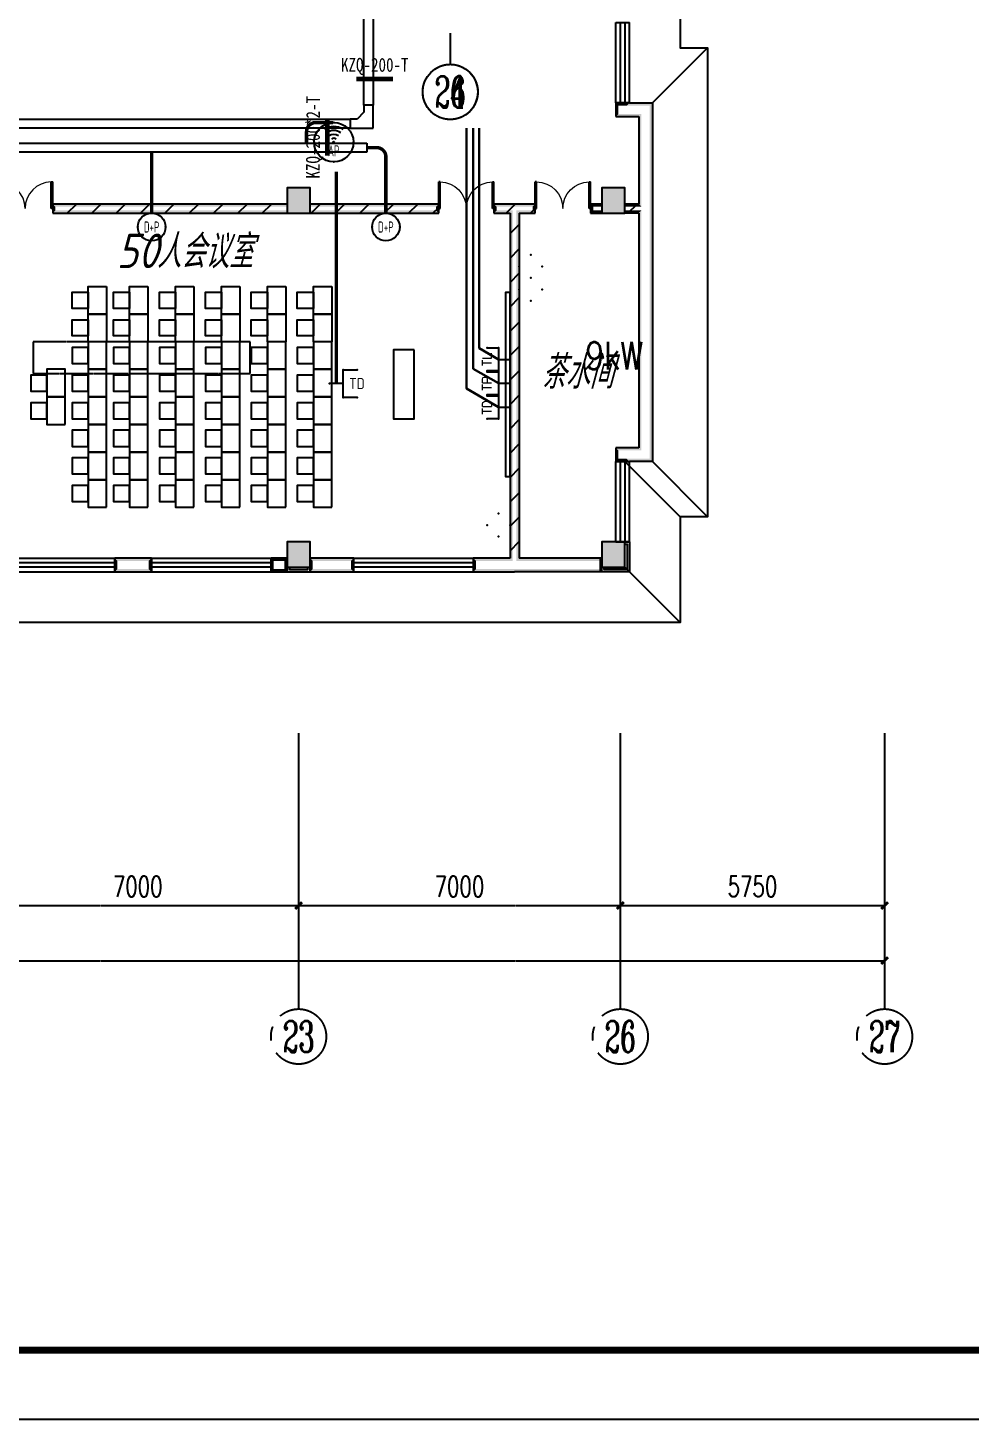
# Model space of a CAD drawing. Extents: x 1241380 to 1952554, y 1012187 to 1766051.
# Drawn here: x 1667024 to 1687527, y 1186195 to 1216453 of the extents above; entities that cross this region are included whole.
import ezdxf
from ezdxf.enums import TextEntityAlignment as Align

# ---------------------------------------------------------------- set-up
doc = ezdxf.new("R2010")
doc.units = 0
doc.linetypes.add('CENTER', pattern=[2, 1.25, -0.25, 0.25, -0.25])
doc.linetypes.add('DASH', pattern=[0.35, 0.25, -0.1])
for name, color, linetype in [('1-建筑底图', 8, 'Continuous'), ('AXIS', 251, 'CENTER'), ('AXIS_TEXT', 7, 'Continuous'), ('BTTK', 7, 'Continuous'), ('CABLETRAY_PDS', 4, 'Continuous'), ('DOTLN', 2, 'DASH'), ('EQUIP-插座', 3, 'Continuous'), ('EQUIP-照明', 3, 'Continuous'), ('EQUIP-通讯', 3, 'Continuous'), ('PUB_HATCH', 8, 'Continuous'), ('PUB_TITLE', 7, 'Continuous'), ('WALL', 2, 'Continuous'), ('WIRE-综合布线', 5, 'Continuous'), ('光纤点位', 3, 'Continuous'), ('内网桥架', 1, 'Continuous'), ('家具', 8, 'Continuous'), ('抗震支吊架', 2, 'Continuous'), ('红机电话', 3, 'Continuous'), ('蓝机电话', 3, 'Continuous')]:
    doc.layers.add(name, color=color, linetype=linetype)
doc.layers.add('D-计算', color=232, linetype='Continuous', plot=False)
doc.layers.add('内网线路', color=1, linetype='Continuous', lineweight=30)
doc.layers.get('EQUIP-插座').off()
doc.styles.add('_TCH_AXIS', font='COMPLEX', dxfattribs={"bigfont": 'GBCBIG'})
doc.styles.add('_TCH_DIM_T3', font='SIMPLEX', dxfattribs={"width": 0.705882, "bigfont": 'GBCBIG'})
doc.styles.add('_TEL_ATTDEF', font='GBENOR', dxfattribs={"width": 0.8, "height": 3, "bigfont": 'GBCBIG'})
doc.styles.add('_TEL_DIM', font='SIMPLEX', dxfattribs={"width": 0.8, "height": 3.5, "bigfont": 'HZTXT'})
doc.styles.add('COMPLEX', font='COMPLEX')
doc.styles.add('HZ(TK)', font='geniso.shx', dxfattribs={"width": 0.9, "bigfont": 'hztxt.shx'})
doc.styles.add('kzcad', font='', dxfattribs={"width": 0.8})
doc.styles.get("Standard").update_dxf_attribs({"font": 'gbeitc.shx', "bigfont": 'gbcbig.shx'})
doc.styles.get('kzcad').set_extended_font_data('SimSun')
doc.linetypes.add('JIEDI', pattern='A,1.25,-0.25,0.25,-0.25,0.625,["/",Standard,S=0.6,R=0,X=0,Y=-0.3],0.625,-0.25,0.25,-0.25', length=4)
doc.dimstyles.new('_TCH_ARCH&&150', dxfattribs={"dimtxt": 446.25, "dimasz": 150, "dimexe": 375, "dimexo": 450, "dimgap": 189.375, "dimtad": 1, "dimdec": 0, "dimzin": 0, "dimdsep": 46, "dimtxsty": '_TCH_DIM_T3', "dimblk": 'ARCHTICK', "dimcen": 0.09, "dimclrt": 7, "dimazin": 2, "dimtfac": 1, "dimtdec": 0, "dimtix": 1, "dimtmove": 2, "dimatfit": 3, "dimfxl": 1, "dimtolj": 1, "dimtzin": 0, "dimarcsym": 0})
pattern_1 = [(45, (-636285.87, -718395.4), (-265.16515, 265.16515), [])]

# ---------------------------------------------------------------- blocks, each defined once
blk = doc.blocks.new('123')
at = {"layer": '家具'}
for points in [[(574240, 809868), (574240, 809518), (573890, 809518), (573890, 809868)], [(574640, 809993), (574640, 809393), (574240, 809393), (574240, 809993)], [(575140, 809868), (575140, 809518), (574790, 809518), (574790, 809868)], [(575540, 809993), (575540, 809393), (575140, 809393), (575140, 809993)], [(576140, 809868), (576140, 809518), (575790, 809518), (575790, 809868)], [(576540, 809993), (576540, 809393), (576140, 809393), (576140, 809993)], [(577140, 809868), (577140, 809518), (576790, 809518), (576790, 809868)], [(577540, 809993), (577540, 809393), (577140, 809393), (577140, 809993)], [(578140, 809868), (578140, 809518), (577790, 809518), (577790, 809868)], [(578540, 809993), (578540, 809393), (578140, 809393), (578140, 809993)], [(579140, 809868), (579140, 809518), (578790, 809518), (578790, 809868)], [(579540, 809993), (579540, 809393), (579140, 809393), (579140, 809993)], [(583418, 805865), (583418, 809865), (583318, 809865), (583318, 805865)], [(574240, 809268), (574240, 808918), (573890, 808918), (573890, 809268)], [(574640, 809393), (574640, 808793), (574240, 808793), (574240, 809393)], [(575140, 809268), (575140, 808918), (574790, 808918), (574790, 809268)], [(575540, 809393), (575540, 808793), (575140, 808793), (575140, 809393)], [(576140, 809268), (576140, 808918), (575790, 808918), (575790, 809268)], [(576540, 809393), (576540, 808793), (576140, 808793), (576140, 809393)], [(577140, 809268), (577140, 808918), (576790, 808918), (576790, 809268)], [(577540, 809393), (577540, 808793), (577140, 808793), (577140, 809393)], [(578140, 809268), (578140, 808918), (577790, 808918), (577790, 809268)], [(578540, 809393), (578540, 808793), (578140, 808793), (578140, 809393)], [(579140, 809268), (579140, 808918), (578790, 808918), (578790, 809268)], [(579540, 809393), (579540, 808793), (579140, 808793), (579140, 809393)], [(574240, 808318), (574240, 808668), (573890, 808668), (573890, 808318)], [(574640, 808193), (574640, 808793), (574240, 808793), (574240, 808193)], [(575140, 808318), (575140, 808668), (574790, 808668), (574790, 808318)], [(575540, 808193), (575540, 808793), (575140, 808793), (575140, 808193)], [(576140, 808318), (576140, 808668), (575790, 808668), (575790, 808318)], [(576540, 808193), (576540, 808793), (576140, 808793), (576140, 808193)], [(577140, 808318), (577140, 808668), (576790, 808668), (576790, 808318)], [(577540, 808193), (577540, 808793), (577140, 808793), (577140, 808193)], [(578140, 808318), (578140, 808668), (577790, 808668), (577790, 808318)], [(578540, 808193), (578540, 808793), (578140, 808793), (578140, 808193)], [(579140, 808318), (579140, 808668), (578790, 808668), (578790, 808318)], [(579540, 808193), (579540, 808793), (579140, 808793), (579140, 808193)], [(581335, 808615), (580885, 808615), (580885, 807115), (581335, 807115)], [(573340, 807718), (573340, 808068), (572990, 808068), (572990, 807718)], [(573740, 807593), (573740, 808193), (573340, 808193), (573340, 807593)], [(574240, 807718), (574240, 808068), (573890, 808068), (573890, 807718)], [(574640, 807593), (574640, 808193), (574240, 808193), (574240, 807593)], [(575140, 807718), (575140, 808068), (574790, 808068), (574790, 807718)], [(575540, 807593), (575540, 808193), (575140, 808193), (575140, 807593)], [(576140, 807718), (576140, 808068), (575790, 808068), (575790, 807718)], [(576540, 807593), (576540, 808193), (576140, 808193), (576140, 807593)], [(577140, 807718), (577140, 808068), (576790, 808068), (576790, 807718)], [(577540, 807593), (577540, 808193), (577140, 808193), (577140, 807593)], [(578140, 807718), (578140, 808068), (577790, 808068), (577790, 807718)], [(578540, 807593), (578540, 808193), (578140, 808193), (578140, 807593)], [(579140, 807718), (579140, 808068), (578790, 808068), (578790, 807718)], [(579540, 807593), (579540, 808193), (579140, 808193), (579140, 807593)], [(573740, 806993), (573740, 807593), (573340, 807593), (573340, 806993)], [(574640, 806993), (574640, 807593), (574240, 807593), (574240, 806993)], [(575540, 806993), (575540, 807593), (575140, 807593), (575140, 806993)], [(576540, 806993), (576540, 807593), (576140, 807593), (576140, 806993)], [(577540, 806993), (577540, 807593), (577140, 807593), (577140, 806993)], [(578540, 806993), (578540, 807593), (578140, 807593), (578140, 806993)], [(579540, 806993), (579540, 807593), (579140, 807593), (579140, 806993)], [(573340, 807118), (573340, 807468), (572990, 807468), (572990, 807118)], [(574240, 807118), (574240, 807468), (573890, 807468), (573890, 807118)], [(575140, 807118), (575140, 807468), (574790, 807468), (574790, 807118)], [(576140, 807118), (576140, 807468), (575790, 807468), (575790, 807118)], [(577140, 807118), (577140, 807468), (576790, 807468), (576790, 807118)], [(578140, 807118), (578140, 807468), (577790, 807468), (577790, 807118)], [(579140, 807118), (579140, 807468), (578790, 807468), (578790, 807118)], [(574640, 806393), (574640, 806993), (574240, 806993), (574240, 806393)], [(575540, 806393), (575540, 806993), (575140, 806993), (575140, 806393)], [(576540, 806393), (576540, 806993), (576140, 806993), (576140, 806393)], [(577540, 806393), (577540, 806993), (577140, 806993), (577140, 806393)], [(578540, 806393), (578540, 806993), (578140, 806993), (578140, 806393)], [(579540, 806393), (579540, 806993), (579140, 806993), (579140, 806393)], [(574240, 806518), (574240, 806868), (573890, 806868), (573890, 806518)], [(575140, 806518), (575140, 806868), (574790, 806868), (574790, 806518)], [(576140, 806518), (576140, 806868), (575790, 806868), (575790, 806518)], [(577140, 806518), (577140, 806868), (576790, 806868), (576790, 806518)], [(578140, 806518), (578140, 806868), (577790, 806868), (577790, 806518)], [(579140, 806518), (579140, 806868), (578790, 806868), (578790, 806518)], [(574640, 805793), (574640, 806393), (574240, 806393), (574240, 805793)], [(575540, 805793), (575540, 806393), (575140, 806393), (575140, 805793)], [(576540, 805793), (576540, 806393), (576140, 806393), (576140, 805793)], [(577540, 805793), (577540, 806393), (577140, 806393), (577140, 805793)], [(578540, 805793), (578540, 806393), (578140, 806393), (578140, 805793)], [(579540, 805793), (579540, 806393), (579140, 806393), (579140, 805793)], [(574240, 805918), (574240, 806268), (573890, 806268), (573890, 805918)], [(575140, 805918), (575140, 806268), (574790, 806268), (574790, 805918)], [(576140, 805918), (576140, 806268), (575790, 806268), (575790, 805918)], [(577140, 805918), (577140, 806268), (576790, 806268), (576790, 805918)], [(578140, 805918), (578140, 806268), (577790, 806268), (577790, 805918)], [(579140, 805918), (579140, 806268), (578790, 806268), (578790, 805918)], [(574640, 805193), (574640, 805793), (574240, 805793), (574240, 805193)], [(575540, 805193), (575540, 805793), (575140, 805793), (575140, 805193)], [(576540, 805193), (576540, 805793), (576140, 805793), (576140, 805193)], [(577540, 805193), (577540, 805793), (577140, 805793), (577140, 805193)], [(578540, 805193), (578540, 805793), (578140, 805793), (578140, 805193)], [(579540, 805193), (579540, 805793), (579140, 805793), (579140, 805193)], [(574240, 805318), (574240, 805668), (573890, 805668), (573890, 805318)], [(575140, 805318), (575140, 805668), (574790, 805668), (574790, 805318)], [(576140, 805318), (576140, 805668), (575790, 805668), (575790, 805318)], [(577140, 805318), (577140, 805668), (576790, 805668), (576790, 805318)], [(578140, 805318), (578140, 805668), (577790, 805668), (577790, 805318)], [(579140, 805318), (579140, 805668), (578790, 805668), (578790, 805318)]]:
    blk.add_lwpolyline(points, close=True, dxfattribs=at)
blk = doc.blocks.new('_AXISO')
blk.add_circle((0, 0), 0.5)
at = {"layer": 'AXIS_TEXT', "style": 'COMPLEX', "width": 1.041667}
blk.add_attdef('A', text='', height=0.56, dxfattribs=at).set_placement((-0.25, -0.28), (0.25, -0.28), align=Align.FIT)
blk = doc.blocks.new('_ArchTick')
at = {"color": 0, "linetype": 'ByBlock', "const_width": 0.4}
blk.add_lwpolyline([(-0.5, -0.5), (0.5, 0.5)], dxfattribs=at)
blk = doc.blocks.new('*D59')
at = {"layer": 'AXIS', "color": 0, "lineweight": -2, "transparency": 16777216}
for p, q in [((926858, 771137), (926858, 766262)), ((1041608, 771137), (1041608, 766262)), ((926858, 766637), (1041608, 766637))]:
    blk.add_line(p, q, dxfattribs=at)
at = {"layer": 'Defpoints', "color": 0}
for p in [(926858, 771587), (1041608, 771587), (1041608, 766637)]:
    blk.add_point(p, dxfattribs=at)
at = {"layer": 'AXIS', "color": 0, "lineweight": -2, "transparency": 16777216, "xscale": 150, "yscale": 150, "zscale": 150, "rotation": 180}
blk.add_blockref('_ArchTick', (926858, 766637), dxfattribs=at)
at = {"layer": 'AXIS', "color": 0, "lineweight": -2, "transparency": 16777216, "xscale": 150, "yscale": 150, "zscale": 150}
blk.add_blockref('_ArchTick', (1041608, 766637), dxfattribs=at)
at = {"layer": 'AXIS', "color": 7, "transparency": 16777216, "insert": (984233, 767049), "char_height": 446.2, "attachment_point": 5, "style": '_TCH_DIM_T3'}
blk.add_mtext('\\A1;114750', dxfattribs=at)
blk = doc.blocks.new('*D43')
at = {"layer": 'AXIS', "color": 0, "lineweight": -2, "transparency": 16777216}
for p, q in [((1021858, 771137), (1021858, 767462)), ((1028858, 771137), (1028858, 767462)), ((1021858, 767837), (1028858, 767837))]:
    blk.add_line(p, q, dxfattribs=at)
at = {"layer": 'Defpoints', "color": 0}
for p in [(1021858, 771587), (1028858, 771587), (1028858, 767837)]:
    blk.add_point(p, dxfattribs=at)
at = {"layer": 'AXIS', "color": 0, "lineweight": -2, "transparency": 16777216, "xscale": 150, "yscale": 150, "zscale": 150, "rotation": 180}
blk.add_blockref('_ArchTick', (1021858, 767837), dxfattribs=at)
at = {"layer": 'AXIS', "color": 0, "lineweight": -2, "transparency": 16777216, "xscale": 150, "yscale": 150, "zscale": 150}
blk.add_blockref('_ArchTick', (1028858, 767837), dxfattribs=at)
at = {"layer": 'AXIS', "color": 7, "transparency": 16777216, "insert": (1025358, 768249), "char_height": 446.2, "attachment_point": 5, "style": '_TCH_DIM_T3'}
blk.add_mtext('\\A1;7000', dxfattribs=at)
blk = doc.blocks.new('*D44')
at = {"layer": 'AXIS', "color": 0, "lineweight": -2, "transparency": 16777216}
for p, q in [((1028858, 771137), (1028858, 767462)), ((1035858, 771137), (1035858, 767462)), ((1028858, 767837), (1035858, 767837))]:
    blk.add_line(p, q, dxfattribs=at)
at = {"layer": 'Defpoints', "color": 0}
for p in [(1028858, 771587), (1035858, 771587), (1035858, 767837)]:
    blk.add_point(p, dxfattribs=at)
at = {"layer": 'AXIS', "color": 0, "lineweight": -2, "transparency": 16777216, "xscale": 150, "yscale": 150, "zscale": 150, "rotation": 180}
blk.add_blockref('_ArchTick', (1028858, 767837), dxfattribs=at)
at = {"layer": 'AXIS', "color": 0, "lineweight": -2, "transparency": 16777216, "xscale": 150, "yscale": 150, "zscale": 150}
blk.add_blockref('_ArchTick', (1035858, 767837), dxfattribs=at)
at = {"layer": 'AXIS', "color": 7, "transparency": 16777216, "insert": (1032358, 768249), "char_height": 446.2, "attachment_point": 5, "style": '_TCH_DIM_T3'}
blk.add_mtext('\\A1;7000', dxfattribs=at)
blk = doc.blocks.new('*D45')
at = {"layer": 'AXIS', "color": 0, "lineweight": -2, "transparency": 16777216}
for p, q in [((1035858, 771137), (1035858, 767462)), ((1041608, 771137), (1041608, 767462)), ((1035858, 767837), (1041608, 767837))]:
    blk.add_line(p, q, dxfattribs=at)
at = {"layer": 'Defpoints', "color": 0}
for p in [(1035858, 771587), (1041608, 771587), (1041608, 767837)]:
    blk.add_point(p, dxfattribs=at)
at = {"layer": 'AXIS', "color": 0, "lineweight": -2, "transparency": 16777216, "xscale": 150, "yscale": 150, "zscale": 150, "rotation": 180}
blk.add_blockref('_ArchTick', (1035858, 767837), dxfattribs=at)
at = {"layer": 'AXIS', "color": 0, "lineweight": -2, "transparency": 16777216, "xscale": 150, "yscale": 150, "zscale": 150}
blk.add_blockref('_ArchTick', (1041608, 767837), dxfattribs=at)
at = {"layer": 'AXIS', "color": 7, "transparency": 16777216, "insert": (1038733, 768249), "char_height": 446.2, "attachment_point": 5, "style": '_TCH_DIM_T3'}
blk.add_mtext('\\A1;5750', dxfattribs=at)
blk = doc.blocks.new('$DorLib2D$00000002')
at = {"color": 0}
for p, q in [((-0.5, 0), (-0.5, 0.4875)), ((-0.475, 0.4875), (-0.5, 0.4875)), ((-0.475, 0), (-0.475, 0.4875)), ((0.475, 0), (0.475, 0.4875)), ((0.475, 0.4875), (0.5, 0.4875)), ((0.5, 0), (0.5, 0.4875)), ((-0.5, 0), (-0.475, 0)), ((0.5, 0), (0.475, 0))]:
    blk.add_line(p, q, dxfattribs=at)
at = {"color": 0, "lineweight": 13}
for centre, start, end in [((-0.4875, 0), 0, 88.53072), ((0.4875, 0), 91.46928, 180)]:
    blk.add_arc(centre, 0.4875, start, end, dxfattribs=at)
blk = doc.blocks.new('_FZH')
blk.add_lwpolyline([(-0.5, -0.5), (0.5, -0.5), (0.5, 0.5), (-0.5, 0.5)], close=True)
at = {"layer": 'PUB_HATCH'}
blk.add_solid([(-0.5, -0.5), (0.5, -0.5), (-0.5, 0.5), (0.5, 0.5)], dxfattribs=at)
blk = doc.blocks.new('$WINLIB2D$00000001')
at = {"color": 0}
for points in [[(-0.5, 0.5), (-0.5, -0.5)], [(-0.5, 0.5), (0.5, 0.5)], [(0.5, -0.5), (0.5, 0.5)], [(0.5, 0.167), (-0.5, 0.167)], [(0.5, -0.167), (-0.5, -0.167)], [(-0.5, -0.5), (0.5, -0.5)]]:
    blk.add_lwpolyline(points, dxfattribs=at)
blk = doc.blocks.new('$equip$00002670')
for p, q in [((-0.5, 0.499), (-0.5, 0.999)), ((0.5, 0.999), (0.5, 0.499)), ((0.5, 0.499), (-0.5, 0.499)), ((0, 0.5), (0, 0))]:
    blk.add_line(p, q)
for p in [(-0.5, 0.999), (0.5, 0.999), (-0.5, 0.499), (0, 0), (0.5, 0.499)]:
    blk.add_point(p)
at = {"color": 7, "style": '_TEL_DIM'}
blk.add_attdef('$TEXT$', text='', height=0.4, dxfattribs=at).set_placement((0, 0.999), align=Align.MIDDLE_CENTER)
at = {"color": 7, "style": '_TEL_DIM', "flags": 1}
blk.add_attdef('A', text='', height=0.000025, dxfattribs=at).set_placement((0, 0), align=Align.MIDDLE_CENTER)
blk = doc.blocks.new('$equip_U$00000080(win7-PC-wzy)')
blk.add_circle((0, 0.5), 0.5)
for p in [(0, 0.999), (-0.5, 0.5), (0.5, 0.5)]:
    blk.add_point(p)
at = {"color": 7, "style": '_TEL_DIM', "width": 0.7}
blk.add_attdef('$TEXT$', text='', height=0.4, dxfattribs=at).set_placement((0, 0.5), align=Align.MIDDLE_CENTER)
at = {"color": 7, "style": '_TEL_DIM', "flags": 1}
for tag in ['A', 'REMARK']:
    blk.add_attdef(tag, text='', height=0.00002, dxfattribs=at).set_placement((0, 0), align=Align.MIDDLE_CENTER)
blk = doc.blocks.new('$equip_U$00000091(win7-PC-wzy)')
for radius in [0.714, 0.0272]:
    blk.add_circle((0, 0), radius)
for radius in [0.571, 0.428, 0.285, 0.143]:
    blk.add_arc((0, 0), radius, 53.7049, 126.2951)
for p in [(0, 0.714), (-0.714, 0), (0.714, 0), (0, -0.714)]:
    blk.add_point(p)
at = {"color": 7, "style": '_TEL_DIM', "flags": 1}
for tag in ['A', 'REMARK']:
    blk.add_attdef(tag, text='', height=0.00002, dxfattribs=at).set_placement((0, 0), align=Align.MIDDLE_CENTER)
at = {"color": 7, "style": '_TEL_DIM', "width": 0.7}
blk.add_attdef('$TEXT$', text='', height=0.4, dxfattribs=at).set_placement((0, -0.31), align=Align.MIDDLE_CENTER)
blk = doc.blocks.new('vhtemplate_2020年新竖式图框_A0')
at = {"layer": 'PUB_TITLE', "color": 7}
blk.add_lwpolyline([(0, 0), (1189, 0), (1189, 841), (0, 841)], close=True, dxfattribs=at)
at = {"layer": 'PUB_TITLE', "const_width": 1}
blk.add_lwpolyline([(25, 10), (1179, 10), (1179, 831), (25, 831)], close=True, dxfattribs=at)
at = {"layer": 'BTTK', "color": 4, "style": 'HZ(TK)', "width": 0.9}
for tag, p in [('合作单位', (1144, 743.5)), ('建设单位', (1144, 209.5)), ('工程名称', (1144, 176.5)), ('子项名称', (1154, 160)), ('图纸名称', (1144, 141))]:
    blk.add_attdef(tag, text='', height=3.5, dxfattribs=at).set_placement(p, align=Align.MIDDLE_CENTER)
for tag, p in [('注册证书号', (1156.5, 309.01)), ('注册印章号', (1156.5, 301.01)), ('设计号', (1154, 193)), ('图别', (1137.75, 34)), ('图号', (1170.25, 34)), ('版本号', (1137.75, 26)), ('日期', (1170.25, 26))]:
    blk.add_attdef(tag, text='', height=3.5, dxfattribs=at).set_placement(p, align=Align.MIDDLE)
blk = doc.blocks.new('$equip$00001241')
for p, q in [((-0.5, 1), (-0.5, 1.1)), ((-0.5, 1), (0.5, 1)), ((0.5, 1), (0.5, 1.1)), ((-0.5, 0.5), (0.5, 0.5)), ((-0.255, 0.037), (-0.441, 0.158)), ((0, 0.5), (-0.255, 0.037)), ((0, 0.5), (0, 0))]:
    blk.add_line(p, q)
blk.add_arc((0, 0.999), 0.5, 180, 0)
for points in [[(0.433, 0.75), (-0.433, 0.75), (0.5, 1), (-0.5, 1)], [(0.25, 0.567), (-0.25, 0.567), (0.433, 0.75), (-0.433, 0.75)], [(0, 0.5), (0, 0.5), (0.25, 0.567), (-0.25, 0.567)]]:
    blk.add_solid(points)
at = {"layer": 'EQUIP-照明'}
for p in [(0, 1), (-0.5, 0.5), (0, 0), (0.5, 0.5)]:
    blk.add_point(p, dxfattribs=at)
at = {"layer": 'EQUIP-照明', "flags": 9}
blk.add_attdef('A', (0, 0), '', height=0.00002, dxfattribs=at)
blk = doc.blocks.new('$equip$00001239')
for p, q in [((-0.5, 1.05), (-0.5, 1)), ((0.5, 1), (-0.5, 1)), ((0.5, 1.05), (0.5, 1)), ((0.5, 0.5), (-0.5, 0.5)), ((0, 0.5), (0, 0))]:
    blk.add_line(p, q)
blk.add_arc((0, 1), 0.5, 180, 0)
for points in [[(0, 0.75), (-0.433, 0.75), (0, 1), (-0.5, 1)], [(0, 0.567), (-0.25, 0.567), (0, 0.75), (-0.433, 0.75)], [(0, 0.5), (0, 0.5), (0, 0.567), (-0.25, 0.567)]]:
    blk.add_solid(points)
at = {"layer": 'EQUIP-照明'}
for p in [(0, 1), (-0.5, 0.5), (0, 0), (0.5, 0.5)]:
    blk.add_point(p, dxfattribs=at)
at = {"layer": 'EQUIP-照明', "flags": 9}
blk.add_attdef('A', (0, 0), '', height=0.00002, dxfattribs=at)
blk = doc.blocks.new('$equip$00001867')
for p, q in [((-0.5, 0.499), (-0.5, 0.999)), ((0.5, 0.999), (0.5, 0.499)), ((0.5, 0.499), (-0.5, 0.499)), ((0, 0.5), (0, 0))]:
    blk.add_line(p, q)
for p in [(-0.5, 0.999), (0.5, 0.999), (-0.5, 0.499), (0, 0), (0.5, 0.499)]:
    blk.add_point(p)
at = {"color": 7, "style": '_TEL_DIM'}
blk.add_attdef('$TEXT$', text='', height=0.4, dxfattribs=at).set_placement((0, 0.999), align=Align.MIDDLE_CENTER)
at = {"color": 7, "style": '_TEL_DIM', "flags": 1}
blk.add_attdef('A', text='', height=0.00002, dxfattribs=at).set_placement((0, 0), align=Align.MIDDLE_CENTER)
blk = doc.blocks.new('A$C4A9128F6')
at = {"layer": 'DOTLN', "linetype": 'DASH'}
blk.add_lwpolyline([(29478, -77932.4), (34200.5, -77932.4), (34200.5, -77242.2), (29478, -77242.2)], close=True, dxfattribs=at)
at = {"layer": '内网桥架'}
for p, q in [((36672.8, -72100.1), (36672.8, -5086.2)), ((36872.8, -5086.2), (36872.8, -72100.1)), ((36672.8, -72250.1), (36522.8, -72400.1)), ((36872.8, -72100.1), (36672.8, -72100.1)), ((36672.8, -72100.1), (36672.8, -72250.1)), ((36872.8, -72100.1), (36672.8, -72100.1)), ((36872.8, -72600.1), (36872.8, -72100.1)), ((-8671.5, -72400.1), (36372.8, -72400.1)), ((36372.8, -72600.1), (-8671.5, -72600.1)), ((36522.8, -72400.1), (36372.8, -72400.1)), ((36372.8, -72400.1), (36372.8, -72600.1)), ((36372.8, -72400.1), (36372.8, -72600.1)), ((36372.8, -72600.1), (36872.8, -72600.1))]:
    blk.add_line(p, q, dxfattribs=at)
at = {"layer": '内网线路'}
for points in [[(39600.7, -78664.6), (38904.1, -78260.2), (38904.1, -72600.1)], [(39600.7, -78144.6), (39051.8, -77830.3), (39051.8, -72600.1)], [(39600.7, -77626.3), (39182.8, -77383.2), (39182.8, -72600.1)]]:
    blk.add_lwpolyline(points, dxfattribs=at)
at = {"layer": 'EQUIP-插座', "xscale": 500, "yscale": 500, "zscale": 500}
for name, p, rotation in [('$equip$00001241', (40050.2, -75603.7), 270), ('$equip$00001241', (40050.2, -76103.7), 270), ('$equip$00001239', (39850.2, -81230.2), 90)]:
    blk.add_blockref(name, p, dxfattribs=dict(at, rotation=rotation))
at = {"layer": '光纤点位', "xscale": 500, "yscale": 500, "zscale": 500, "rotation": 90}
blk.add_blockref('$equip$00002670', (39850.2, -78664.6), dxfattribs=at).add_auto_attribs({'$TEXT$': 'TD'})
at = {"layer": '红机电话', "xscale": 500, "yscale": 500, "zscale": 500, "rotation": 90}
blk.add_blockref('$equip$00001867', (39850.2, -78144.6), dxfattribs=at).add_auto_attribs({'$TEXT$': 'TP'})
at = {"layer": '蓝机电话', "xscale": 500, "yscale": 500, "zscale": 500, "rotation": 90}
blk.add_blockref('$equip$00001867', (39850.2, -77626.3), dxfattribs=at).add_auto_attribs({'$TEXT$': 'TL'})
at = {"layer": 'D-计算', "style": '_TEL_DIM', "width": 0.8}
blk.add_text('9kW', height=600, dxfattribs=at).set_placement((41486.7, -77847.1))
blk = doc.blocks.new('ERT')
at = {"layer": 'AXIS'}
for p, q in [((1032158.2, 786805.7), (1032158.2, 786130.2)), ((1028858.2, 771586.5), (1028858.2, 765586.5)), ((1035858.2, 771586.5), (1035858.2, 765586.5)), ((1041608.2, 771586.5), (1041608.2, 765586.5))]:
    blk.add_line(p, q, dxfattribs=at)
ref = blk.add_blockref('_AXISO', (1032158.2, 785530.2), dxfattribs=dict(at, xscale=1200, yscale=1200, zscale=1200))
ref.add_attrib('A', '24', dxfattribs={"layer": 'AXIS_TEXT', "height": 678.82, "style": '_TCH_AXIS', "width": 0.583333}).set_placement((1031818.8, 785190.7), (1032497.6, 785190.7), align=Align.FIT)
ref = blk.add_blockref('_AXISO', (1028858.2, 764986.5), dxfattribs=dict(at, xscale=1200, yscale=1200, zscale=1200))
ref.add_attrib('A', '23', dxfattribs={"layer": 'AXIS_TEXT', "height": 678.82, "style": '_TCH_AXIS', "width": 0.617647}).set_placement((1028518.8, 764647.1), (1029197.6, 764647.1), align=Align.FIT)
ref = blk.add_blockref('_AXISO', (1035858.2, 764986.5), dxfattribs=dict(at, xscale=1200, yscale=1200, zscale=1200))
ref.add_attrib('A', '26', dxfattribs={"layer": 'AXIS_TEXT', "height": 678.82, "style": '_TCH_AXIS', "width": 0.617647}).set_placement((1035518.8, 764647.1), (1036197.6, 764647.1), align=Align.FIT)
ref = blk.add_blockref('_AXISO', (1041608.2, 764986.5), dxfattribs=dict(at, xscale=1200, yscale=1200, zscale=1200))
ref.add_attrib('A', '27', dxfattribs={"layer": 'AXIS_TEXT', "height": 678.82, "style": '_TCH_AXIS', "width": 0.617647}).set_placement((1041268.8, 764647.1), (1041947.6, 764647.1), align=Align.FIT)
for p1, p2, distance, picture, middle in [((926858.2, 771586.5), (1041608.2, 771586.5), -4950, '*D59', (984233.2, 767049)), ((1021858.2, 771586.5), (1028858.2, 771586.5), -3750, '*D43', (1025358.2, 768249)), ((1028858.2, 771586.5), (1035858.2, 771586.5), -3750, '*D44', (1032358.2, 768249)), ((1035858.2, 771586.5), (1041608.2, 771586.5), -3750, '*D45', (1038733.2, 768249))]:
    dim = blk.add_aligned_dim(p1=p1, p2=p2, distance=distance, dimstyle='_TCH_ARCH&&150', dxfattribs=at)
    dim.commit()
    dim.dimension.update_dxf_attribs({"geometry": picture, "text_midpoint": middle})
blk = doc.blocks.new('1-一层建筑底图')
at = {"layer": '1-建筑底图'}
for points in [[(109350, 12150), (109050, 12150), (109110, 12090), (109290, 12090)], [(109050, 12150), (109050, 11850), (109110, 11910), (109110, 12090)], [(109350, 12150), (109850, 12150), (109790, 12090), (109290, 12090)], [(109850, 12150), (109850, 9850), (109790, 9850), (109790, 12090)], [(109050, 11850), (109550, 11850), (109610, 11910), (109110, 11910)], [(109550, 11850), (109550, 9950), (109610, 9890), (109610, 11910)], [(102400, 10300), (101900, 10300), (101960, 10240), (102340, 10240)], [(101900, 10300), (101900, 9750), (101960, 9810), (101960, 10240)], [(102400, 9750), (102400, 10300), (102340, 10240), (102340, 9810)], [(109250, 10300), (108750, 10300), (108810, 10240), (109190, 10240)], [(108750, 10300), (108750, 9750), (108810, 9810), (108810, 10240)], [(109250, 9750), (109250, 10300), (109190, 10240), (109190, 9810)], [(101900, 9890), (101900, 9950), (96800, 9950), (96860, 9890)], [(96800, 9950), (96800, 9750), (96860, 9810), (96860, 9890)], [(101900, 9750), (101900, 9810), (96860, 9810), (96800, 9750)], [(101900, 9750), (102400, 9750), (102340, 9810), (101960, 9810)], [(102400, 9950), (102400, 9890), (105140, 9890), (105200, 9950)], [(102400, 9810), (102400, 9750), (105200, 9750), (105140, 9810)], [(105200, 9750), (105200, 9950), (105140, 9890), (105140, 9810)], [(106850, 9950), (106400, 9950), (106460, 9890), (106850, 9890)], [(106400, 9950), (106400, 9750), (106460, 9810), (106460, 9890)], [(106400, 9750), (106750, 9750), (106810, 9810), (106460, 9810)], [(106750, 9750), (106750, 2250), (106810, 2190), (106810, 9810)], [(107300, 9950), (106850, 9950), (106850, 9890), (107240, 9890)], [(106950, 9750), (107300, 9750), (107240, 9810), (106890, 9810)], [(106950, 9750), (106950, 2250), (106890, 2190), (106890, 9810)], [(107300, 9750), (107300, 9950), (107240, 9890), (107240, 9810)], [(108750, 9890), (108750, 9950), (108500, 9950), (108560, 9890)], [(108500, 9950), (108500, 9750), (108560, 9810), (108560, 9890)], [(108750, 9750), (108750, 9810), (108560, 9810), (108500, 9750)], [(108750, 9750), (109250, 9750), (109190, 9810), (108810, 9810)], [(109250, 9950), (109250, 9890), (109610, 9890), (109550, 9950)], [(109250, 9810), (109250, 9750), (109550, 9750), (109610, 9810)], [(109550, 9750), (109550, 4650), (109610, 4590), (109610, 9810)], [(109850, 9850), (109850, 4350), (109790, 4410), (109790, 9850)], [(109050, 4650), (109050, 4350), (109110, 4410), (109110, 4590)], [(109550, 4650), (109050, 4650), (109110, 4590), (109610, 4590)], [(109050, 4350), (109350, 4350), (109290, 4410), (109110, 4410)], [(109850, 4350), (109350, 4350), (109290, 4410), (109790, 4410)], [(102400, 2600), (101900, 2600), (101960, 2540), (102340, 2540)], [(101900, 2600), (101900, 2050), (101960, 2110), (101960, 2540)], [(102400, 2050), (102400, 2600), (102340, 2540), (102340, 2110)], [(109250, 2600), (108750, 2600), (108810, 2540), (109190, 2540)], [(108750, 2600), (108750, 2050), (108810, 2110), (108810, 2540)], [(109250, 2050), (109250, 2600), (109190, 2540), (109190, 2110)], [(98950, 2250), (98150, 2250), (98210, 2190), (98890, 2190)], [(98150, 2250), (98150, 1950), (98210, 2010), (98210, 2190)], [(98950, 1950), (98950, 2250), (98890, 2190), (98890, 2010)], [(101900, 2250), (101550, 2250), (101610, 2190), (101840, 2190)], [(101550, 2250), (101550, 1950), (101610, 2010), (101610, 2190)], [(101900, 1950), (101900, 2250), (101840, 2190), (101840, 2010)], [(103350, 2250), (102400, 2250), (102460, 2190), (103290, 2190)], [(102400, 2250), (102400, 1950), (102460, 2010), (102460, 2190)], [(103350, 1950), (103350, 2250), (103290, 2190), (103290, 2010)], [(106750, 2250), (105950, 2250), (106010, 2190), (106810, 2190)], [(105950, 2250), (105950, 1950), (106010, 2010), (106010, 2190)], [(108750, 2190), (108750, 2250), (106950, 2250), (106890, 2190)], [(108750, 2050), (108750, 2250), (108690, 2250), (108690, 1950), (108750, 1950)], [(98150, 1950), (98950, 1950), (98890, 2010), (98210, 2010)], [(101550, 1950), (101900, 1950), (101840, 2010), (101610, 2010)], [(101900, 2050), (102400, 2050), (102340, 2110), (101960, 2110)], [(102400, 1950), (103350, 1950), (103290, 2010), (102460, 2010)], [(105950, 1950), (106850, 1950), (106850, 2010), (106010, 2010)], [(108750, 1950), (108750, 2010), (106850, 2010), (106850, 1950)], [(108750, 2050), (109250, 2050), (109190, 2110), (108810, 2110)]]:
    blk.add_hatch(color=8, dxfattribs=at).paths.add_polyline_path(points)
h = blk.add_hatch(dxfattribs=at)
h.set_pattern_fill('普通砖', color=8, scale=150, style=0)
h.set_pattern_definition(pattern_1)
h.paths.add_polyline_path([(101900, 9750), (101900, 9950), (96800, 9950), (96800, 9750)])
h = blk.add_hatch(dxfattribs=at)
h.set_pattern_fill('普通砖', color=8, scale=150, style=0)
h.set_pattern_definition(pattern_1)
h.paths.add_polyline_path([(102400, 9950), (102400, 9750), (105200, 9750), (105200, 9950)])
h = blk.add_hatch(dxfattribs=at)
h.set_pattern_fill('普通砖', color=8, scale=150, style=0)
h.set_pattern_definition(pattern_1)
h.paths.add_polyline_path([(106850, 9817), (106850, 9950), (106400, 9950), (106400, 9750), (106750, 9750), (106810, 9810)])
h = blk.add_hatch(dxfattribs=at)
h.set_pattern_fill('普通砖', color=8, scale=150, style=0)
h.set_pattern_definition(pattern_1)
h.paths.add_polyline_path([(106850, 9817), (106810, 9810), (106750, 9750), (106750, 2250), (106850, 2150), (106950, 2250), (106950, 9750), (106890, 9810)])
h = blk.add_hatch(dxfattribs=at)
h.set_pattern_fill('普通砖', color=8, scale=150, style=0)
h.set_pattern_definition(pattern_1)
h.paths.add_polyline_path([(106890, 9810), (106950, 9750), (107300, 9750), (107300, 9950), (106850, 9950), (106850, 9817)])
h = blk.add_hatch(dxfattribs=at)
h.set_pattern_fill('普通砖', color=8, scale=150, style=0)
h.set_pattern_definition(pattern_1)
h.paths.add_polyline_path([(108750, 9750), (108750, 9950), (108500, 9950), (108500, 9750)])
h = blk.add_hatch(dxfattribs=at)
h.set_pattern_fill('普通砖', color=8, scale=150, style=0)
h.set_pattern_definition(pattern_1)
h.paths.add_polyline_path([(109250, 9950), (109250, 9750), (109550, 9750), (109650, 9850), (109550, 9950)])
at = {"layer": '1-建筑底图', "color": 8}
for p, q in [((105450, 13664), (105450, 12988)), ((111050, 13350), (109850, 12150)), ((109350, 12150), (109050, 12150)), ((109050, 12150), (109050, 11850)), ((109350, 12150), (109850, 12150)), ((109850, 12150), (109850, 9850)), ((109050, 11850), (109550, 11850)), ((109550, 11850), (109550, 9950)), ((101900, 9950), (96800, 9950)), ((96800, 9950), (96800, 9750)), ((96800, 9750), (101900, 9750)), ((105200, 9950), (102400, 9950)), ((102400, 9750), (105200, 9750)), ((105200, 9750), (105200, 9950)), ((106850, 9950), (106400, 9950)), ((106400, 9950), (106400, 9750)), ((106400, 9750), (106750, 9750)), ((106750, 9750), (106750, 2250)), ((107300, 9950), (106850, 9950)), ((106950, 9750), (107300, 9750)), ((106950, 9750), (106950, 2250)), ((107300, 9750), (107300, 9950)), ((108750, 9950), (108500, 9950)), ((108500, 9950), (108500, 9750)), ((108500, 9750), (108750, 9750)), ((109550, 9950), (109250, 9950)), ((109550, 9750), (109250, 9750)), ((109550, 9750), (109550, 4650)), ((109850, 9850), (109850, 4350)), ((109050, 4650), (109050, 4350)), ((109550, 4650), (109050, 4650)), ((109050, 4350), (109350, 4350)), ((110450, 3150), (109250, 4350)), ((109850, 4350), (109350, 4350)), ((111050, 3150), (109850, 4350)), ((109050, 2600), (109350, 2600)), ((98950, 2250), (98150, 2250)), ((98150, 2250), (98150, 1950)), ((98950, 1950), (98950, 2250)), ((101900, 2250), (101550, 2250)), ((101550, 2250), (101550, 1950)), ((101900, 1950), (101900, 2250)), ((103350, 2250), (102400, 2250)), ((102400, 2250), (102400, 1950)), ((103350, 1950), (103350, 2250)), ((106750, 2250), (105950, 2250)), ((105950, 2250), (105950, 1950)), ((108750, 2250), (106950, 2250)), ((98150, 1950), (98950, 1950)), ((101550, 1950), (101900, 1950)), ((102400, 1950), (103350, 1950)), ((105950, 1950), (106850, 1950)), ((108750, 1950), (106850, 1950)), ((108750, 1950), (108750, 2050)), ((110450, 850), (109250, 2050))]:
    blk.add_line(p, q, dxfattribs=at)
for points in [[(106900, 19050), (106900, 15650), (110450, 15650), (110450, 13350), (111050, 13350), (111050, 3150), (110450, 3150), (110450, 850), (63650, 850)], [(109250, 2600), (109350, 2600), (109350, 1950), (108750, 1950), (108750, 2050)], [(109250, 2550), (109300, 2550), (109300, 2000), (108800, 2000), (108800, 2050)], [(101900, 2050), (101900, 1950), (102400, 1950), (102400, 2050)], [(101950, 2050), (101950, 2000), (102350, 2000), (102350, 2050)]]:
    blk.add_lwpolyline(points, dxfattribs=at)
for name, p in [('ERT', (-926708, -773142)), ('123', (-476668, -801838))]:
    blk.add_blockref(name, p, dxfattribs=at)
for name, p, xscale, yscale, zscale, rotation in [('$WINLIB2D$00000001', (109200, 13025), -1750, 300, -1750, 270.0028732514069), ('$DorLib2D$00000002', (96200, 9850), -1200, -1200, -1200, 180.0000000000047), ('_FZH', (102150, 10025), 499.9062500215368, 550.0000000528526, 550.0000000528526, 359.9999999727942), ('$DorLib2D$00000002', (105800, 9850), 1200, -1200, 1200, 180.0000000000042), ('$DorLib2D$00000002', (107900, 9850), 1200, -1200, 1200, 180.0000000000061), ('_FZH', (109000, 10025), 500.0000000025611, 550.0000000083819, 550.0000000083819, 2.52797040568513e-08), ('$WINLIB2D$00000001', (109200, 3475), -1750, 300, -1750, 270), ('_FZH', (102150, 2325), 500.0000000934815, 550.0000002131565, 550.0000002131565, 359.9999999708382), ('_FZH', (109000, 2325), 499.9999999004649, 550.0000001831213, 550.0000001831213, 2.317195037241001e-08), ('$WINLIB2D$00000001', (96850, 2100), -2600, -300, -2600, 179.9999999999241), ('$WINLIB2D$00000001', (100250, 2100), -2600, -300, -2600, 179.9999999999241), ('$WINLIB2D$00000001', (104650, 2100), -2600, 300, -2600, 179.9999999999775)]:
    blk.add_blockref(name, p, dxfattribs=dict(at, xscale=xscale, yscale=yscale, zscale=zscale, rotation=rotation))
ref = blk.add_blockref('_AXISO', (105450, 12388), dxfattribs=dict(at, xscale=1200, yscale=1200, zscale=1200))
ref.add_attrib('A', '26', dxfattribs={"layer": 'AXIS_TEXT', "height": 678.8, "style": '_TCH_AXIS', "width": 0.617647}).set_placement((105111, 12049), (105789, 12049), align=Align.FIT)
for s, height, p in [('50', 750, (98190, 8557)), ('人会议室', 723.4, (99065, 8557)), ('茶水间', 723.4, (107430, 5934))]:
    blk.add_text(s, height=height, dxfattribs=at).set_placement(p)

msp = doc.modelspace()

# ---------------------------------------------------------------- linework, layer by layer
at = {"layer": 'CABLETRAY_PDS'}
for p, q in [((1636914.9, 1213947.3), (1674399.2, 1213948.2)), ((1674399.2, 1213748.2), (1636914.9, 1213747.3)), ((1674399.2, 1213948.2), (1674399.2, 1213748.2))]:
    msp.add_line(p, q, dxfattribs=at)
at = {"layer": 'WIRE-综合布线', "linetype": 'Continuous', "const_width": 75}
for points in [[(1673288, 1214392.5, 0.4142209), (1673088, 1214192.5)], [(1674399.2, 1213848.2), (1674614.4, 1213848.2, -0.4142063), (1674814.4, 1213648.2), (1674814.5, 1212421.1)]]:
    msp.add_lwpolyline(points, format="xyb", dxfattribs=at)
for points in [[(1673288, 1214392.5), (1673665, 1214392.5)], [(1673088, 1213948.2), (1673088, 1214192.5)], [(1669718.4, 1213748.1), (1669718.4, 1212421.1)], [(1673736.6, 1213322.1), (1673736.7, 1208716.7)]]:
    msp.add_lwpolyline(points, dxfattribs=at)
at = {"layer": '抗震支吊架', "color": 2, "const_width": 100}
for points in [[(1674172.6, 1215338.8), (1674972.6, 1215338.8)], [(1673538.6, 1213672.2), (1673538.6, 1214472.2)]]:
    msp.add_lwpolyline(points, dxfattribs=at)

# ---------------------------------------------------------------- block references
at = {"layer": '1-建筑底图', "linetype": 'JIEDI'}
msp.add_blockref('1-一层建筑底图', (1570765, 1202671.1), dxfattribs=at)
at = {"layer": '1-建筑底图', "color": 3}
msp.add_blockref('A$C4A9128F6', (1637664.8, 1286867.8), dxfattribs=at)
at = {"layer": 'EQUIP-通讯', "linetype": 'JIEDI'}
ref = msp.add_blockref('$equip_U$00000091(win7-PC-wzy)', (1673679.9, 1213964.5), dxfattribs=dict(at, xscale=600, yscale=600, zscale=600))
ref.add_attrib('$TEXT$', 'AP', dxfattribs={"layer": '0', "color": 7, "height": 240, "style": '_TEL_ATTDEF', "width": 0.7}).set_placement((1673679.9, 1213778.3), align=Align.MIDDLE_CENTER)
ref = msp.add_blockref('$equip_U$00000080(win7-PC-wzy)', (1669718.4, 1211821.7), dxfattribs=dict(at, xscale=600, yscale=600, zscale=600))
ref.add_attrib('$TEXT$', 'D+P', dxfattribs={"layer": '0', "color": 7, "height": 240, "style": '_TEL_ATTDEF', "width": 0.7}).set_placement((1669718.4, 1212121.4), align=Align.MIDDLE_CENTER)
ref = msp.add_blockref('$equip_U$00000080(win7-PC-wzy)', (1674814.5, 1211821.7), dxfattribs=dict(at, xscale=600, yscale=600, zscale=600))
ref.add_attrib('$TEXT$', 'D+P', dxfattribs={"layer": '0', "color": 7, "height": 240, "style": '_TEL_ATTDEF', "width": 0.7}).set_placement((1674814.5, 1212121.4), align=Align.MIDDLE_CENTER)
ref = msp.add_blockref('$equip$00002670', (1673586.8, 1208716.7), dxfattribs=dict(at, xscale=600, yscale=600, zscale=600, rotation=270))
ref.add_attrib('$TEXT$', 'TD', dxfattribs={"layer": '0', "color": 7, "height": 240, "style": '_TEL_ATTDEF'}).set_placement((1674186.2, 1208716.7), align=Align.MIDDLE_CENTER)
at = {"layer": 'WALL', "xscale": 150, "yscale": 150, "zscale": 150}
msp.add_blockref('vhtemplate_2020年新竖式图框_A0', (1546439.2, 1186194.8), dxfattribs=at)

# ---------------------------------------------------------------- texts
at = {"layer": '抗震支吊架', "color": 2, "style": 'kzcad', "width": 0.8}
for s, rotation, p in [('KZQ-200-T', 359.88539, (1674572.6, 1215498.8)), ('KZQ-200*2-T', 89.88539, (1673378.6, 1214072.2))]:
    msp.add_text(s, height=300, rotation=rotation, dxfattribs=at).set_placement(p, align=Align.CENTER)

doc.saveas('drawing.dxf')
